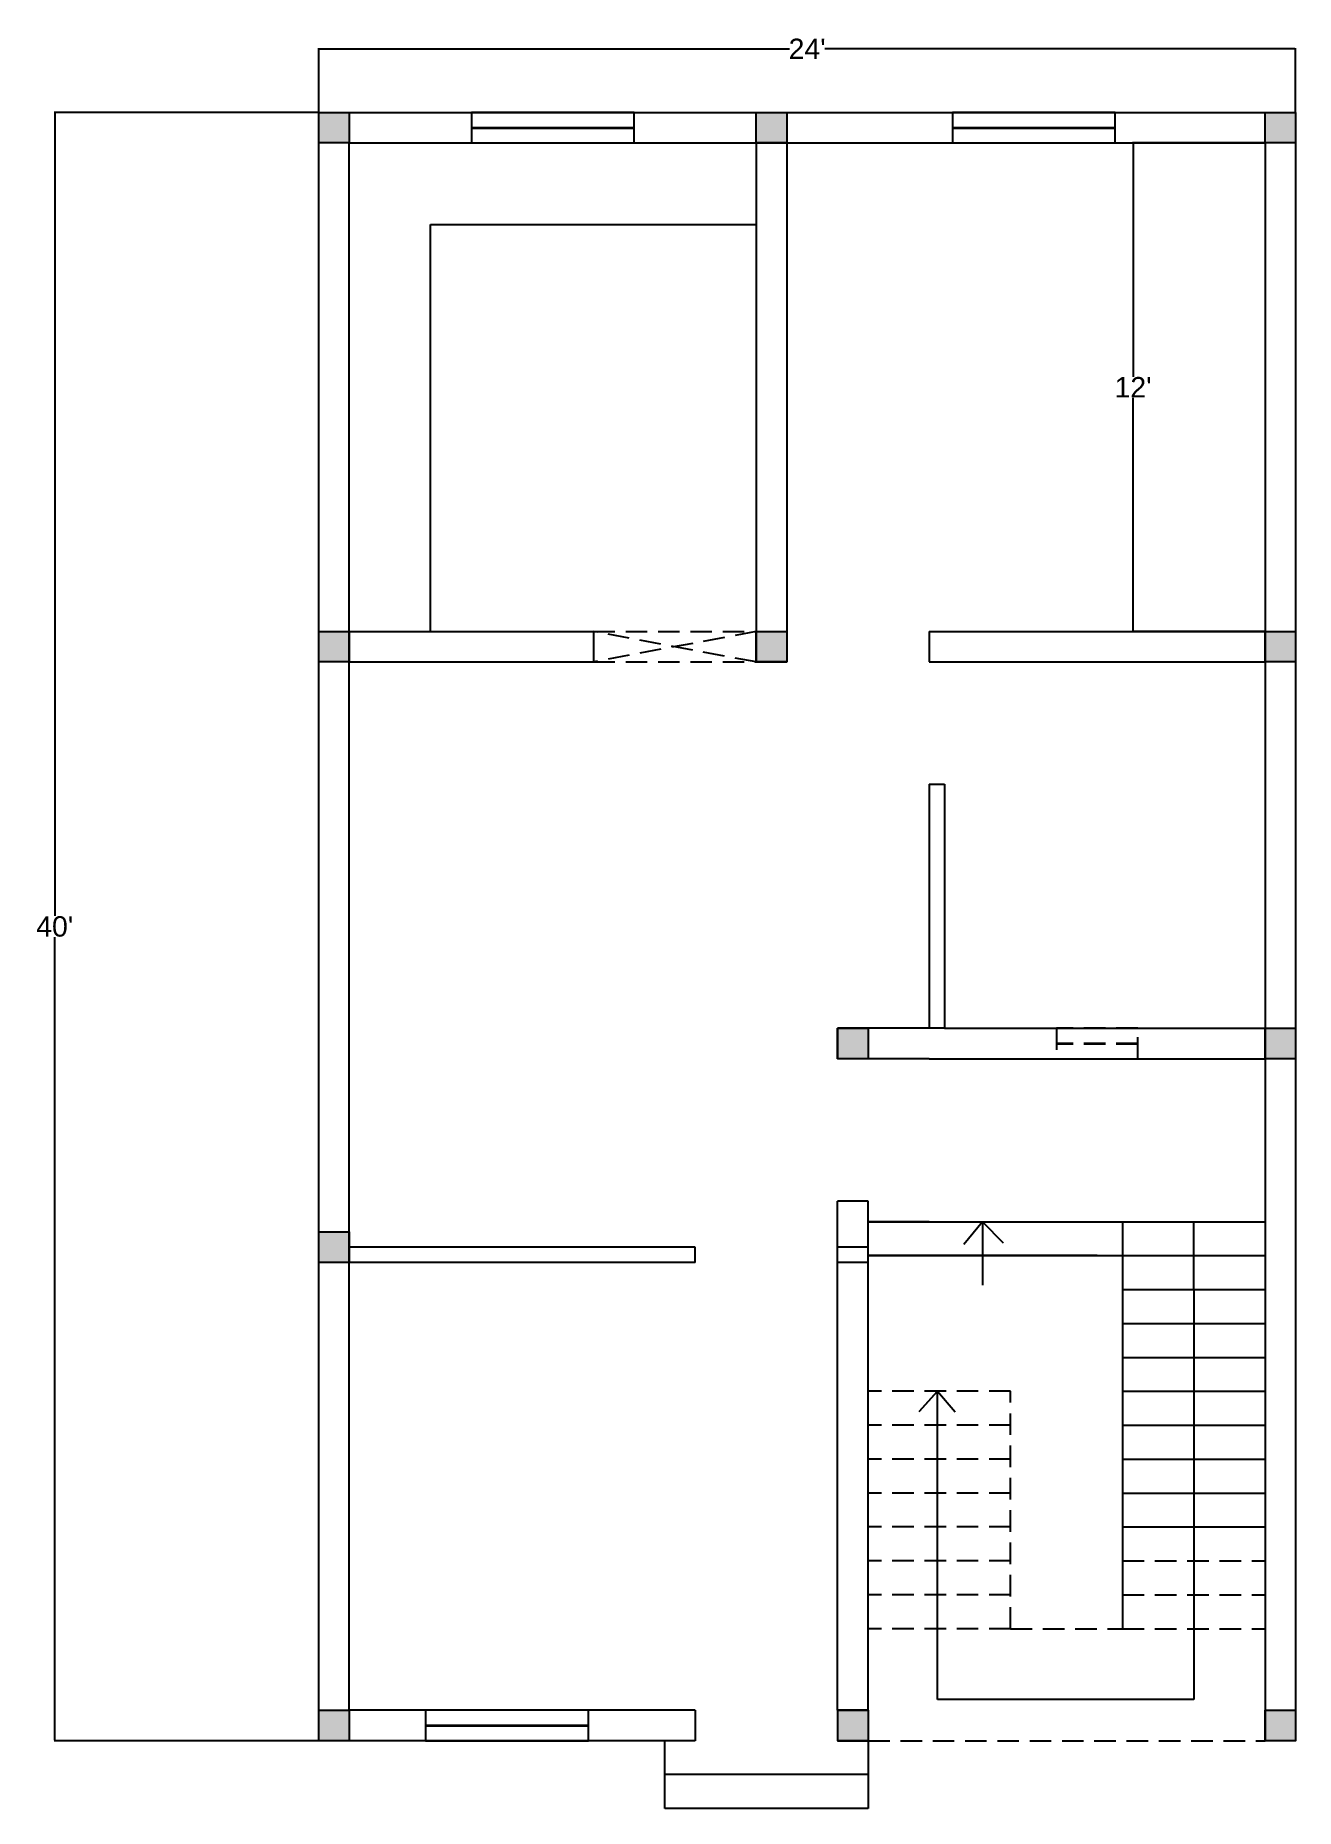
# Model space of a CAD drawing. Header units: inches. Extents: x 2298 to 2670, y 1610 to 2133.
import ezdxf

# ---------------------------------------------------------------- set-up
doc = ezdxf.new("R2010")
doc.units = ezdxf.units.IN
doc.linetypes.add('HIDDEN', pattern=[9.525, 6.35, -3.175])
for name, color, linetype in [('Column', 1, 'Continuous'), ('Stair', 170, 'Continuous'), ('Window', 5, 'Continuous'), ('Window 1', 30, 'Continuous')]:
    doc.layers.add(name, color=color, linetype=linetype)
doc.styles.get("Standard").update_dxf_attribs({"font": 'arial.ttf'})
doc.dimstyles.get("Standard").update_dxf_attribs({"dimtxt": 6, "dimasz": 0.18, "dimexe": 0.18, "dimexo": 0.0625, "dimgap": 0.09, "dimtad": 0, "dimtih": 1, "dimtoh": 1, "dimdec": 1, "dimzin": 0, "dimdsep": 46, "dimlunit": 4, "dimtxsty": 'Standard', "dimcen": 0.09, "dimadec": 0, "dimazin": 0, "dimtfac": 1, "dimtdec": 1, "dimtofl": 0, "dimtmove": 0, "dimatfit": 3, "dimfxl": 1, "dimtolj": 1, "dimtzin": 0, "dimarcsym": 0})

# ---------------------------------------------------------------- blocks, each defined once
blk = doc.blocks.new('*D1')
at = {"color": 0, "lineweight": -2, "transparency": 16777216}
for p, q in [((2660.75, 2101.05), (2621.73, 2101.05)), ((2621.91, 2100.87), (2621.91, 2032.15)), ((2621.91, 1957.23), (2621.91, 2025.95)), ((2660.75, 1957.05), (2621.73, 1957.05))]:
    blk.add_line(p, q, dxfattribs=at)
at = {"color": 0, "transparency": 16777216}
for points in [[(2621.88, 2100.87), (2621.94, 2100.87), (2621.91, 2101.05)], [(2621.88, 1957.23), (2621.94, 1957.23), (2621.91, 1957.05)]]:
    blk.add_solid(points, dxfattribs=at)
at = {"layer": 'Defpoints', "color": 0, "transparency": 16777216}
for p in [(2660.81, 2101.05), (2621.91, 1957.05), (2660.81, 1957.05)]:
    blk.add_point(p, dxfattribs=at)
at = {"color": 0, "transparency": 16777216, "insert": (2621.91, 2029.05), "char_height": 6, "attachment_point": 5}
blk.add_mtext("\\A1;12'", dxfattribs=at)
blk = doc.blocks.new('*D2')
at = {"color": 0, "lineweight": -2, "transparency": 16777216}
for p, q in [((2381.81, 2110.11), (2381.81, 2128.98)), ((2381.99, 2128.8), (2520.58, 2128.8)), ((2669.63, 2128.8), (2531.05, 2128.8)), ((2669.81, 2110.11), (2669.81, 2128.98))]:
    blk.add_line(p, q, dxfattribs=at)
at = {"color": 0, "transparency": 16777216}
for points in [[(2381.99, 2128.83), (2381.99, 2128.77), (2381.81, 2128.8)], [(2669.63, 2128.83), (2669.63, 2128.77), (2669.81, 2128.8)]]:
    blk.add_solid(points, dxfattribs=at)
at = {"layer": 'Defpoints', "color": 0, "transparency": 16777216}
for p in [(2669.81, 2128.8), (2381.81, 2110.05), (2669.81, 2110.05)]:
    blk.add_point(p, dxfattribs=at)
at = {"color": 0, "transparency": 16777216, "insert": (2525.81, 2128.8), "char_height": 6, "attachment_point": 5}
blk.add_mtext("\\A1;24'", dxfattribs=at)
blk = doc.blocks.new('c-1')
at = {"layer": 'Column'}
h = blk.add_hatch(color=5, dxfattribs=at)
h.dxf.hatch_style = 1
h.paths.add_polyline_path([(1999.27, 1974.51), (2008.27, 1974.51), (2008.27, 1983.51), (1999.27, 1983.51)])
blk.add_lwpolyline([(1999.27, 1983.51), (2008.27, 1983.51), (2008.27, 1974.51), (1999.27, 1974.51), (1999.27, 1983.51)], dxfattribs=at)
blk = doc.blocks.new('W-1')
at = {"layer": 'Window'}
for p, q in [((2927.02, 2058.07), (2879.02, 2058.07)), ((2927.02, 2057.87), (2879.02, 2057.87))]:
    blk.add_line(p, q, dxfattribs=at)
at = {"layer": 'Window 1'}
for p, q in [((2879.02, 2062.57), (2879.02, 2053.57)), ((2927.02, 2062.57), (2879.02, 2062.57)), ((2927.02, 2053.57), (2927.02, 2062.57)), ((2879.02, 2053.57), (2927.02, 2053.57))]:
    blk.add_line(p, q, dxfattribs=at)
blk = doc.blocks.new('W-2')
at = {"layer": 'Window'}
for p, q in [((2616.66, 2105.55), (2568.66, 2105.55)), ((2616.66, 2105.35), (2568.66, 2105.35))]:
    blk.add_line(p, q, dxfattribs=at)
at = {"layer": 'Window 1'}
for p, q in [((2568.66, 2110.05), (2568.66, 2101.05)), ((2616.66, 2110.05), (2568.66, 2110.05)), ((2616.66, 2101.05), (2616.66, 2110.05)), ((2568.66, 2101.05), (2616.66, 2101.05))]:
    blk.add_line(p, q, dxfattribs=at)
blk = doc.blocks.new('V-1')
at = {"layer": 'Window', "linetype": 'HIDDEN'}
for p, q in [((2822.77, 1816.87), (2798.77, 1816.87)), ((2822.77, 1816.67), (2798.77, 1816.67))]:
    blk.add_line(p, q, dxfattribs=at)
at = {"layer": 'Window 1', "linetype": 'HIDDEN'}
for p, q in [((2798.77, 1821.37), (2798.77, 1812.37)), ((2822.77, 1821.37), (2798.77, 1821.37)), ((2822.77, 1812.37), (2822.77, 1821.37)), ((2798.77, 1812.37), (2822.77, 1812.37))]:
    blk.add_line(p, q, dxfattribs=at)
blk = doc.blocks.new('*D9')
at = {"color": 0, "lineweight": -2, "transparency": 16777216}
for p, q in [((2381.75, 2110.05), (2303.8, 2110.05)), ((2303.98, 2109.87), (2303.98, 1873.2)), ((2303.98, 1630.23), (2303.98, 1866.89)), ((2381.75, 1630.05), (2303.8, 1630.05))]:
    blk.add_line(p, q, dxfattribs=at)
at = {"color": 0, "transparency": 16777216}
for points in [[(2303.95, 2109.87), (2304.01, 2109.87), (2303.98, 2110.05)], [(2303.95, 1630.23), (2304.01, 1630.23), (2303.98, 1630.05)]]:
    blk.add_solid(points, dxfattribs=at)
at = {"layer": 'Defpoints', "color": 0, "transparency": 16777216}
for p in [(2381.81, 2110.05), (2303.98, 1630.05), (2381.81, 1630.05)]:
    blk.add_point(p, dxfattribs=at)
at = {"color": 0, "transparency": 16777216, "insert": (2303.98, 1870.05), "char_height": 6, "attachment_point": 5}
blk.add_mtext("\\A1;40'", dxfattribs=at)

msp = doc.modelspace()

# ---------------------------------------------------------------- linework, layer by layer
for p, q in [((2381.81, 2110.05), (2669.81, 2110.05)), ((2381.81, 1630.05), (2381.81, 2110.05)), ((2669.81, 2110.05), (2669.81, 1630.05)), ((2450.81, 2105.35), (2450.81, 2105.55)), ((2390.81, 2101.05), (2660.81, 2101.05)), ((2390.81, 1639.05), (2390.81, 2101.05)), ((2510.81, 2101.05), (2510.81, 1948.05)), ((2519.81, 2101.05), (2519.81, 1948.05)), ((2660.81, 2101.05), (2660.81, 1639.05)), ((2414.81, 2077.05), (2510.81, 2077.05)), ((2414.81, 1957.05), (2414.81, 2077.05)), ((2390.81, 1957.05), (2462.81, 1957.05)), ((2462.81, 1957.05), (2462.81, 1948.05)), ((2510.81, 1957.05), (2519.81, 1957.05)), ((2561.81, 1957.05), (2561.81, 1948.05)), ((2561.81, 1957.05), (2660.81, 1957.05)), ((2390.81, 1948.05), (2462.81, 1948.05)), ((2510.81, 1948.05), (2519.81, 1948.05)), ((2561.81, 1948.05), (2660.81, 1948.05)), ((2561.81, 1912.05), (2561.81, 1840.05)), ((2561.81, 1912.05), (2566.31, 1912.05)), ((2566.31, 1912.05), (2566.31, 1840.05)), ((2566.31, 1840.05), (2534.81, 1840.05)), ((2534.81, 1831.05), (2534.81, 1840.05)), ((2566.31, 1840.05), (2660.81, 1840.05)), ((2561.81, 1831.05), (2534.81, 1831.05)), ((2561.81, 1831.05), (2660.81, 1831.05)), ((2534.81, 1639.05), (2534.81, 1789.05)), ((2543.81, 1789.05), (2534.81, 1789.05)), ((2543.81, 1639.05), (2543.81, 1789.05)), ((2561.81, 1783.05), (2543.81, 1783.05)), ((2561.81, 1783.05), (2660.81, 1783.05)), ((2577.56, 1783.05), (2572.05, 1776.35)), ((2577.56, 1783.05), (2577.56, 1764.3)), ((2577.56, 1783.05), (2583.62, 1776.79)), ((2639.81, 1763.05), (2639.81, 1783.05)), ((2492.81, 1775.55), (2390.81, 1775.55)), ((2492.81, 1771.05), (2492.81, 1775.55)), ((2543.81, 1775.55), (2534.81, 1775.55)), ((2561.81, 1773.05), (2543.81, 1773.05)), ((2561.81, 1773.05), (2660.81, 1773.05)), ((2492.81, 1771.05), (2390.81, 1771.05)), ((2543.81, 1771.05), (2534.81, 1771.05)), ((2639.81, 1763.05), (2639.81, 1642.24)), ((2564.27, 1733.05), (2558.82, 1727.14)), ((2558.82, 1727.14), (2564.27, 1733.05)), ((2564.27, 1642.24), (2564.27, 1733.05)), ((2564.27, 1733.05), (2569.41, 1726.95)), ((2639.81, 1642.24), (2564.27, 1642.24)), ((2492.81, 1639.05), (2390.81, 1639.05)), ((2492.81, 1639.05), (2492.81, 1630.05)), ((2543.81, 1639.05), (2534.81, 1639.05)), ((2534.81, 1639.05), (2534.81, 1630.05)), ((2543.81, 1639.05), (2543.81, 1630.05)), ((2660.81, 1639.05), (2660.81, 1630.05)), ((2660.81, 1639.05), (2669.81, 1639.05)), ((2492.81, 1630.05), (2381.81, 1630.05)), ((2534.81, 1630.05), (2543.81, 1630.05)), ((2669.81, 1630.05), (2660.81, 1630.05))]:
    msp.add_line(p, q)
at = {"color": 61, "linetype": 'HIDDEN', "true_color": 0xe5e878}
for p, q in [((2462.81, 1957.05), (2510.81, 1957.05)), ((2510.81, 1957.05), (2462.81, 1948.05)), ((2510.81, 1948.05), (2462.81, 1957.05)), ((2462.81, 1948.05), (2510.81, 1948.05))]:
    msp.add_line(p, q, dxfattribs=at)
at = {"layer": 'Stair'}
msp.add_line((2618.81, 1783.05), (2618.81, 1663.05), dxfattribs=at)
at = {"layer": 'Stair', "linetype": 'HIDDEN'}
for p, q in [((2585.81, 1663.05), (2585.81, 1733.05)), ((2585.81, 1663.05), (2618.81, 1663.05)), ((2543.81, 1630.05), (2660.81, 1630.05))]:
    msp.add_line(p, q, dxfattribs=at)
at = {"layer": 'Stair', "linetype": 'Continuous'}
for p, q in [((2483.81, 1620.05), (2483.81, 1630.05)), ((2543.81, 1630.05), (2543.81, 1610.05)), ((2495.81, 1620.05), (2483.81, 1620.05)), ((2483.81, 1610.05), (2483.81, 1620.05)), ((2543.81, 1620.05), (2495.81, 1620.05)), ((2495.81, 1610.05), (2483.81, 1610.05)), ((2543.81, 1610.05), (2495.81, 1610.05))]:
    msp.add_line(p, q, dxfattribs=at)
at = {"layer": 'Stair'}
for points in [[(2543.81, 1783.05), (2660.81, 1783.05)], [(2611.31, 1773.05), (2543.81, 1773.05)], [(2543.81, 1773.05), (2660.81, 1773.05)], [(2618.81, 1763.05), (2660.81, 1763.05)], [(2618.81, 1753.05), (2660.81, 1753.05)], [(2618.81, 1743.05), (2660.81, 1743.05)], [(2618.81, 1733.05), (2660.81, 1733.05)], [(2618.81, 1723.05), (2660.81, 1723.05)], [(2618.81, 1713.05), (2660.81, 1713.05)], [(2618.81, 1703.05), (2660.81, 1703.05)], [(2618.81, 1693.05), (2660.81, 1693.05)]]:
    msp.add_lwpolyline(points, dxfattribs=at)
at = {"layer": 'Stair', "linetype": 'HIDDEN'}
for points in [[(2585.81, 1733.05), (2543.81, 1733.05)], [(2585.81, 1723.05), (2543.81, 1723.05)], [(2585.81, 1713.05), (2543.81, 1713.05)], [(2585.81, 1703.05), (2543.81, 1703.05)], [(2585.81, 1693.05), (2543.81, 1693.05)], [(2585.81, 1683.05), (2543.81, 1683.05)], [(2618.81, 1683.05), (2660.81, 1683.05)], [(2585.81, 1673.05), (2543.81, 1673.05)], [(2618.81, 1673.05), (2660.81, 1673.05)], [(2585.81, 1663.05), (2543.81, 1663.05)], [(2618.81, 1663.05), (2660.81, 1663.05)]]:
    msp.add_lwpolyline(points, dxfattribs=at)

# ---------------------------------------------------------------- block references
for name, p in [('W-1', (-452.2, 47.48)), ('W-2', (0, 0)), ('W-1', (-465.7, -423.52))]:
    msp.add_blockref(name, p)
at = {"linetype": 'HIDDEN'}
msp.add_blockref('V-1', (-199.46, 18.68), dxfattribs=at)
at = {"layer": 'Column'}
for p in [(382.55, 126.54), (511.55, 126.54), (661.55, 126.54), (382.55, -26.46), (511.55, -26.46), (661.55, -26.46), (535.55, -143.46), (661.55, -143.46), (382.55, -203.46), (382.55, -344.46), (535.55, -344.46), (661.55, -344.46)]:
    msp.add_blockref('c-1', p, dxfattribs=at)

# ---------------------------------------------------------------- dimensions: what is measured, and where the dimension line sits
dim = msp.add_linear_dim(base=(2669.81, 2128.8), p1=(2381.81, 2110.05), p2=(2669.81, 2110.05), dimstyle='Standard')
dim.commit()
dim.dimension.update_dxf_attribs({"geometry": '*D2', "text_midpoint": (2525.81, 2128.8)})
for base, p1, p2, picture, middle in [((2303.98, 1630.05), (2381.81, 2110.05), (2381.81, 1630.05), '*D9', (2303.98, 1870.05)), ((2621.91, 1957.05), (2660.81, 2101.05), (2660.81, 1957.05), '*D1', (2621.91, 2029.05))]:
    dim = msp.add_linear_dim(base=base, p1=p1, p2=p2, angle=90, dimstyle='Standard')
    dim.commit()
    dim.dimension.update_dxf_attribs({"geometry": picture, "text_midpoint": middle})

doc.saveas('drawing.dxf')
